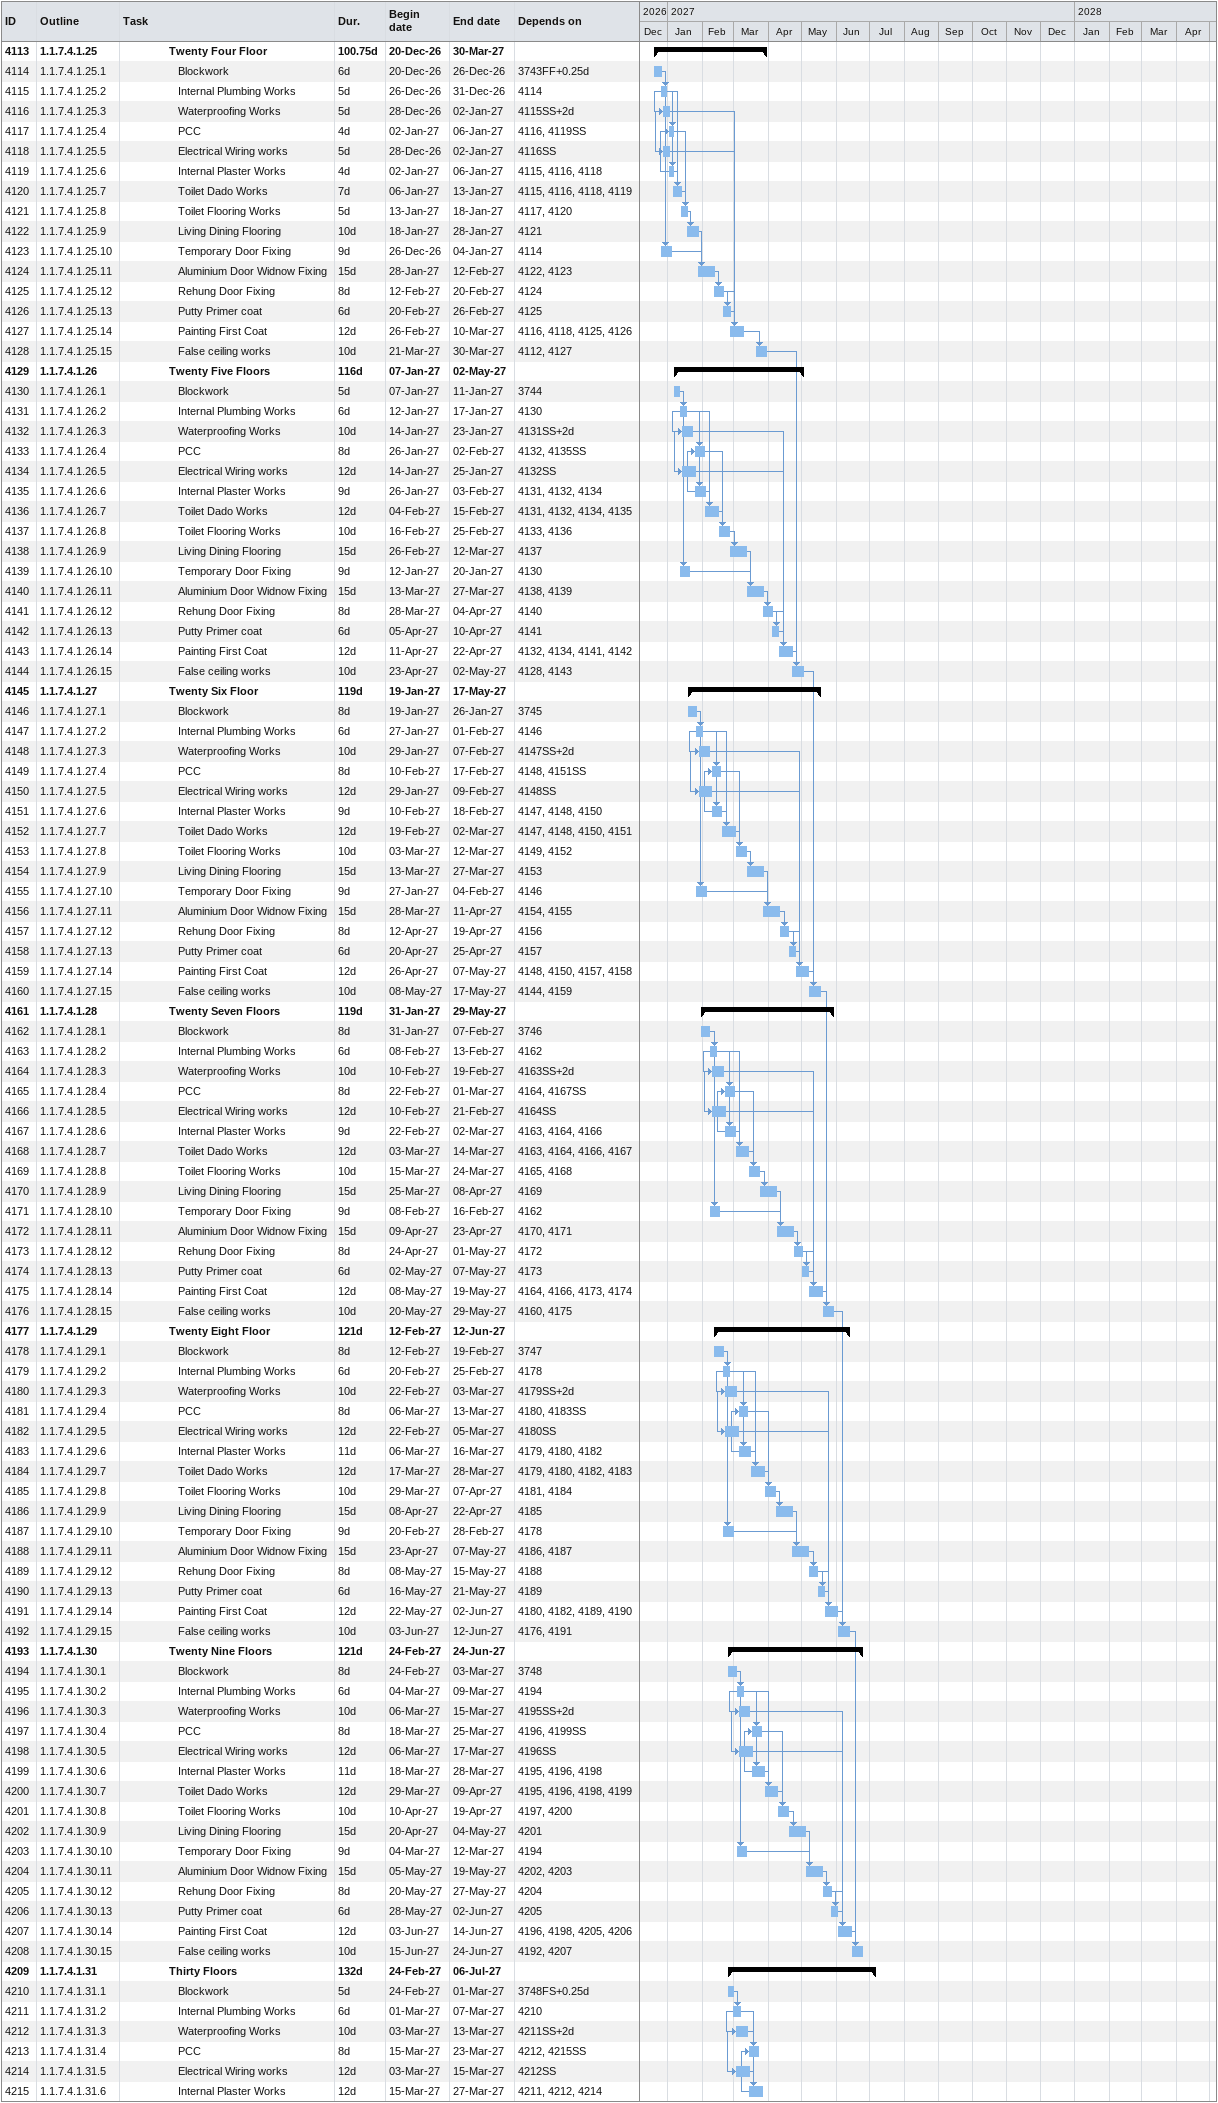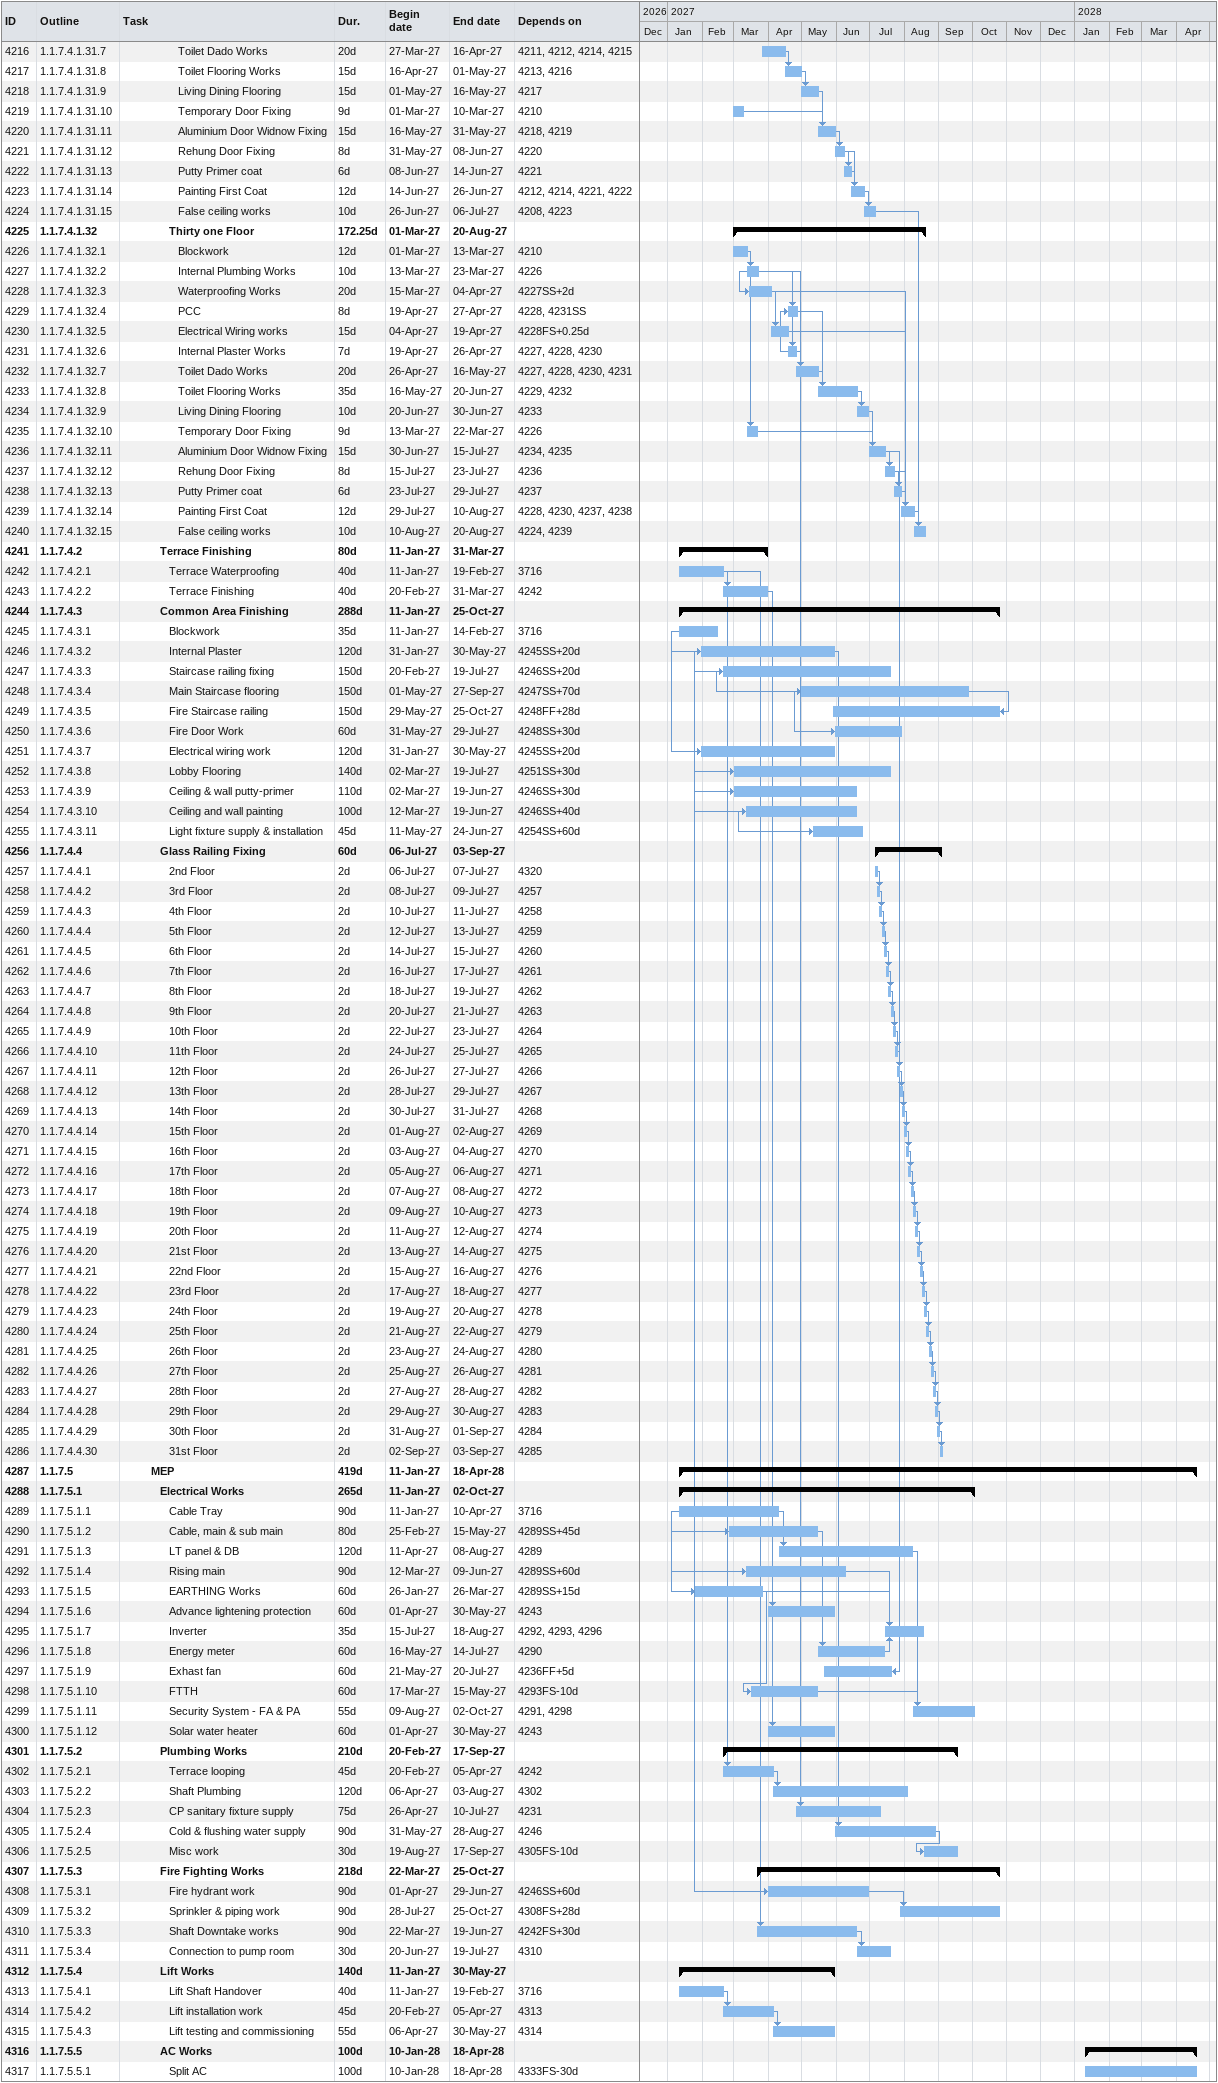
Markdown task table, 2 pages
| ID | WBS | Task | Duration | Start | Finish | Predecessors |
|---|---|---|---|---|---|---|
| 4113 | 1.1.7.4.1.25 | **Twenty Four Floor** | 100.75d | 2026-12-20 | 2027-03-30 |  |
| 4114 | 1.1.7.4.1.25.1 | Blockwork | 6d | 2026-12-20 | 2026-12-26 | 3743FF+0.25d |
| 4115 | 1.1.7.4.1.25.2 | Internal Plumbing Works | 5d | 2026-12-26 | 2026-12-31 | 4114 |
| 4116 | 1.1.7.4.1.25.3 | Waterproofing Works | 5d | 2026-12-28 | 2027-01-02 | 4115SS+2d |
| 4117 | 1.1.7.4.1.25.4 | PCC | 4d | 2027-01-02 | 2027-01-06 | 4116, 4119SS |
| 4118 | 1.1.7.4.1.25.5 | Electrical Wiring works | 5d | 2026-12-28 | 2027-01-02 | 4116SS |
| 4119 | 1.1.7.4.1.25.6 | Internal Plaster Works | 4d | 2027-01-02 | 2027-01-06 | 4115, 4116, 4118 |
| 4120 | 1.1.7.4.1.25.7 | Toilet Dado Works | 7d | 2027-01-06 | 2027-01-13 | 4115, 4116, 4118, 4119 |
| 4121 | 1.1.7.4.1.25.8 | Toilet Flooring Works | 5d | 2027-01-13 | 2027-01-18 | 4117, 4120 |
| 4122 | 1.1.7.4.1.25.9 | Living Dining Flooring | 10d | 2027-01-18 | 2027-01-28 | 4121 |
| 4123 | 1.1.7.4.1.25.10 | Temporary Door Fixing | 9d | 2026-12-26 | 2027-01-04 | 4114 |
| 4124 | 1.1.7.4.1.25.11 | Aluminium Door Widnow Fixing | 15d | 2027-01-28 | 2027-02-12 | 4122, 4123 |
| 4125 | 1.1.7.4.1.25.12 | Rehung Door Fixing | 8d | 2027-02-12 | 2027-02-20 | 4124 |
| 4126 | 1.1.7.4.1.25.13 | Putty Primer coat | 6d | 2027-02-20 | 2027-02-26 | 4125 |
| 4127 | 1.1.7.4.1.25.14 | Painting First Coat | 12d | 2027-02-26 | 2027-03-10 | 4116, 4118, 4125, 4126 |
| 4128 | 1.1.7.4.1.25.15 | False ceiling works | 10d | 2027-03-21 | 2027-03-30 | 4112, 4127 |
| 4129 | 1.1.7.4.1.26 | **Twenty Five Floors** | 116d | 2027-01-07 | 2027-05-02 |  |
| 4130 | 1.1.7.4.1.26.1 | Blockwork | 5d | 2027-01-07 | 2027-01-11 | 3744 |
| 4131 | 1.1.7.4.1.26.2 | Internal Plumbing Works | 6d | 2027-01-12 | 2027-01-17 | 4130 |
| 4132 | 1.1.7.4.1.26.3 | Waterproofing Works | 10d | 2027-01-14 | 2027-01-23 | 4131SS+2d |
| 4133 | 1.1.7.4.1.26.4 | PCC | 8d | 2027-01-26 | 2027-02-02 | 4132, 4135SS |
| 4134 | 1.1.7.4.1.26.5 | Electrical Wiring works | 12d | 2027-01-14 | 2027-01-25 | 4132SS |
| 4135 | 1.1.7.4.1.26.6 | Internal Plaster Works | 9d | 2027-01-26 | 2027-02-03 | 4131, 4132, 4134 |
| 4136 | 1.1.7.4.1.26.7 | Toilet Dado Works | 12d | 2027-02-04 | 2027-02-15 | 4131, 4132, 4134, 4135 |
| 4137 | 1.1.7.4.1.26.8 | Toilet Flooring Works | 10d | 2027-02-16 | 2027-02-25 | 4133, 4136 |
| 4138 | 1.1.7.4.1.26.9 | Living Dining Flooring | 15d | 2027-02-26 | 2027-03-12 | 4137 |
| 4139 | 1.1.7.4.1.26.10 | Temporary Door Fixing | 9d | 2027-01-12 | 2027-01-20 | 4130 |
| 4140 | 1.1.7.4.1.26.11 | Aluminium Door Widnow Fixing | 15d | 2027-03-13 | 2027-03-27 | 4138, 4139 |
| 4141 | 1.1.7.4.1.26.12 | Rehung Door Fixing | 8d | 2027-03-28 | 2027-04-04 | 4140 |
| 4142 | 1.1.7.4.1.26.13 | Putty Primer coat | 6d | 2027-04-05 | 2027-04-10 | 4141 |
| 4143 | 1.1.7.4.1.26.14 | Painting First Coat | 12d | 2027-04-11 | 2027-04-22 | 4132, 4134, 4141, 4142 |
| 4144 | 1.1.7.4.1.26.15 | False ceiling works | 10d | 2027-04-23 | 2027-05-02 | 4128, 4143 |
| 4145 | 1.1.7.4.1.27 | **Twenty Six Floor** | 119d | 2027-01-19 | 2027-05-17 |  |
| 4146 | 1.1.7.4.1.27.1 | Blockwork | 8d | 2027-01-19 | 2027-01-26 | 3745 |
| 4147 | 1.1.7.4.1.27.2 | Internal Plumbing Works | 6d | 2027-01-27 | 2027-02-01 | 4146 |
| 4148 | 1.1.7.4.1.27.3 | Waterproofing Works | 10d | 2027-01-29 | 2027-02-07 | 4147SS+2d |
| 4149 | 1.1.7.4.1.27.4 | PCC | 8d | 2027-02-10 | 2027-02-17 | 4148, 4151SS |
| 4150 | 1.1.7.4.1.27.5 | Electrical Wiring works | 12d | 2027-01-29 | 2027-02-09 | 4148SS |
| 4151 | 1.1.7.4.1.27.6 | Internal Plaster Works | 9d | 2027-02-10 | 2027-02-18 | 4147, 4148, 4150 |
| 4152 | 1.1.7.4.1.27.7 | Toilet Dado Works | 12d | 2027-02-19 | 2027-03-02 | 4147, 4148, 4150, 4151 |
| 4153 | 1.1.7.4.1.27.8 | Toilet Flooring Works | 10d | 2027-03-03 | 2027-03-12 | 4149, 4152 |
| 4154 | 1.1.7.4.1.27.9 | Living Dining Flooring | 15d | 2027-03-13 | 2027-03-27 | 4153 |
| 4155 | 1.1.7.4.1.27.10 | Temporary Door Fixing | 9d | 2027-01-27 | 2027-02-04 | 4146 |
| 4156 | 1.1.7.4.1.27.11 | Aluminium Door Widnow Fixing | 15d | 2027-03-28 | 2027-04-11 | 4154, 4155 |
| 4157 | 1.1.7.4.1.27.12 | Rehung Door Fixing | 8d | 2027-04-12 | 2027-04-19 | 4156 |
| 4158 | 1.1.7.4.1.27.13 | Putty Primer coat | 6d | 2027-04-20 | 2027-04-25 | 4157 |
| 4159 | 1.1.7.4.1.27.14 | Painting First Coat | 12d | 2027-04-26 | 2027-05-07 | 4148, 4150, 4157, 4158 |
| 4160 | 1.1.7.4.1.27.15 | False ceiling works | 10d | 2027-05-08 | 2027-05-17 | 4144, 4159 |
| 4161 | 1.1.7.4.1.28 | **Twenty Seven Floors** | 119d | 2027-01-31 | 2027-05-29 |  |
| 4162 | 1.1.7.4.1.28.1 | Blockwork | 8d | 2027-01-31 | 2027-02-07 | 3746 |
| 4163 | 1.1.7.4.1.28.2 | Internal Plumbing Works | 6d | 2027-02-08 | 2027-02-13 | 4162 |
| 4164 | 1.1.7.4.1.28.3 | Waterproofing Works | 10d | 2027-02-10 | 2027-02-19 | 4163SS+2d |
| 4165 | 1.1.7.4.1.28.4 | PCC | 8d | 2027-02-22 | 2027-03-01 | 4164, 4167SS |
| 4166 | 1.1.7.4.1.28.5 | Electrical Wiring works | 12d | 2027-02-10 | 2027-02-21 | 4164SS |
| 4167 | 1.1.7.4.1.28.6 | Internal Plaster Works | 9d | 2027-02-22 | 2027-03-02 | 4163, 4164, 4166 |
| 4168 | 1.1.7.4.1.28.7 | Toilet Dado Works | 12d | 2027-03-03 | 2027-03-14 | 4163, 4164, 4166, 4167 |
| 4169 | 1.1.7.4.1.28.8 | Toilet Flooring Works | 10d | 2027-03-15 | 2027-03-24 | 4165, 4168 |
| 4170 | 1.1.7.4.1.28.9 | Living Dining Flooring | 15d | 2027-03-25 | 2027-04-08 | 4169 |
| 4171 | 1.1.7.4.1.28.10 | Temporary Door Fixing | 9d | 2027-02-08 | 2027-02-16 | 4162 |
| 4172 | 1.1.7.4.1.28.11 | Aluminium Door Widnow Fixing | 15d | 2027-04-09 | 2027-04-23 | 4170, 4171 |
| 4173 | 1.1.7.4.1.28.12 | Rehung Door Fixing | 8d | 2027-04-24 | 2027-05-01 | 4172 |
| 4174 | 1.1.7.4.1.28.13 | Putty Primer coat | 6d | 2027-05-02 | 2027-05-07 | 4173 |
| 4175 | 1.1.7.4.1.28.14 | Painting First Coat | 12d | 2027-05-08 | 2027-05-19 | 4164, 4166, 4173, 4174 |
| 4176 | 1.1.7.4.1.28.15 | False ceiling works | 10d | 2027-05-20 | 2027-05-29 | 4160, 4175 |
| 4177 | 1.1.7.4.1.29 | **Twenty Eight Floor** | 121d | 2027-02-12 | 2027-06-12 |  |
| 4178 | 1.1.7.4.1.29.1 | Blockwork | 8d | 2027-02-12 | 2027-02-19 | 3747 |
| 4179 | 1.1.7.4.1.29.2 | Internal Plumbing Works | 6d | 2027-02-20 | 2027-02-25 | 4178 |
| 4180 | 1.1.7.4.1.29.3 | Waterproofing Works | 10d | 2027-02-22 | 2027-03-03 | 4179SS+2d |
| 4181 | 1.1.7.4.1.29.4 | PCC | 8d | 2027-03-06 | 2027-03-13 | 4180, 4183SS |
| 4182 | 1.1.7.4.1.29.5 | Electrical Wiring works | 12d | 2027-02-22 | 2027-03-05 | 4180SS |
| 4183 | 1.1.7.4.1.29.6 | Internal Plaster Works | 11d | 2027-03-06 | 2027-03-16 | 4179, 4180, 4182 |
| 4184 | 1.1.7.4.1.29.7 | Toilet Dado Works | 12d | 2027-03-17 | 2027-03-28 | 4179, 4180, 4182, 4183 |
| 4185 | 1.1.7.4.1.29.8 | Toilet Flooring Works | 10d | 2027-03-29 | 2027-04-07 | 4181, 4184 |
| 4186 | 1.1.7.4.1.29.9 | Living Dining Flooring | 15d | 2027-04-08 | 2027-04-22 | 4185 |
| 4187 | 1.1.7.4.1.29.10 | Temporary Door Fixing | 9d | 2027-02-20 | 2027-02-28 | 4178 |
| 4188 | 1.1.7.4.1.29.11 | Aluminium Door Widnow Fixing | 15d | 2027-04-23 | 2027-05-07 | 4186, 4187 |
| 4189 | 1.1.7.4.1.29.12 | Rehung Door Fixing | 8d | 2027-05-08 | 2027-05-15 | 4188 |
| 4190 | 1.1.7.4.1.29.13 | Putty Primer coat | 6d | 2027-05-16 | 2027-05-21 | 4189 |
| 4191 | 1.1.7.4.1.29.14 | Painting First Coat | 12d | 2027-05-22 | 2027-06-02 | 4180, 4182, 4189, 4190 |
| 4192 | 1.1.7.4.1.29.15 | False ceiling works | 10d | 2027-06-03 | 2027-06-12 | 4176, 4191 |
| 4193 | 1.1.7.4.1.30 | **Twenty Nine Floors** | 121d | 2027-02-24 | 2027-06-24 |  |
| 4194 | 1.1.7.4.1.30.1 | Blockwork | 8d | 2027-02-24 | 2027-03-03 | 3748 |
| 4195 | 1.1.7.4.1.30.2 | Internal Plumbing Works | 6d | 2027-03-04 | 2027-03-09 | 4194 |
| 4196 | 1.1.7.4.1.30.3 | Waterproofing Works | 10d | 2027-03-06 | 2027-03-15 | 4195SS+2d |
| 4197 | 1.1.7.4.1.30.4 | PCC | 8d | 2027-03-18 | 2027-03-25 | 4196, 4199SS |
| 4198 | 1.1.7.4.1.30.5 | Electrical Wiring works | 12d | 2027-03-06 | 2027-03-17 | 4196SS |
| 4199 | 1.1.7.4.1.30.6 | Internal Plaster Works | 11d | 2027-03-18 | 2027-03-28 | 4195, 4196, 4198 |
| 4200 | 1.1.7.4.1.30.7 | Toilet Dado Works | 12d | 2027-03-29 | 2027-04-09 | 4195, 4196, 4198, 4199 |
| 4201 | 1.1.7.4.1.30.8 | Toilet Flooring Works | 10d | 2027-04-10 | 2027-04-19 | 4197, 4200 |
| 4202 | 1.1.7.4.1.30.9 | Living Dining Flooring | 15d | 2027-04-20 | 2027-05-04 | 4201 |
| 4203 | 1.1.7.4.1.30.10 | Temporary Door Fixing | 9d | 2027-03-04 | 2027-03-12 | 4194 |
| 4204 | 1.1.7.4.1.30.11 | Aluminium Door Widnow Fixing | 15d | 2027-05-05 | 2027-05-19 | 4202, 4203 |
| 4205 | 1.1.7.4.1.30.12 | Rehung Door Fixing | 8d | 2027-05-20 | 2027-05-27 | 4204 |
| 4206 | 1.1.7.4.1.30.13 | Putty Primer coat | 6d | 2027-05-28 | 2027-06-02 | 4205 |
| 4207 | 1.1.7.4.1.30.14 | Painting First Coat | 12d | 2027-06-03 | 2027-06-14 | 4196, 4198, 4205, 4206 |
| 4208 | 1.1.7.4.1.30.15 | False ceiling works | 10d | 2027-06-15 | 2027-06-24 | 4192, 4207 |
| 4209 | 1.1.7.4.1.31 | **Thirty Floors** | 132d | 2027-02-24 | 2027-07-06 |  |
| 4210 | 1.1.7.4.1.31.1 | Blockwork | 5d | 2027-02-24 | 2027-03-01 | 3748FS+0.25d |
| 4211 | 1.1.7.4.1.31.2 | Internal Plumbing Works | 6d | 2027-03-01 | 2027-03-07 | 4210 |
| 4212 | 1.1.7.4.1.31.3 | Waterproofing Works | 10d | 2027-03-03 | 2027-03-13 | 4211SS+2d |
| 4213 | 1.1.7.4.1.31.4 | PCC | 8d | 2027-03-15 | 2027-03-23 | 4212, 4215SS |
| 4214 | 1.1.7.4.1.31.5 | Electrical Wiring works | 12d | 2027-03-03 | 2027-03-15 | 4212SS |
| 4215 | 1.1.7.4.1.31.6 | Internal Plaster Works | 12d | 2027-03-15 | 2027-03-27 | 4211, 4212, 4214 |
| 4216 | 1.1.7.4.1.31.7 | Toilet Dado Works | 20d | 2027-03-27 | 2027-04-16 | 4211, 4212, 4214, 4215 |
| 4217 | 1.1.7.4.1.31.8 | Toilet Flooring Works | 15d | 2027-04-16 | 2027-05-01 | 4213, 4216 |
| 4218 | 1.1.7.4.1.31.9 | Living Dining Flooring | 15d | 2027-05-01 | 2027-05-16 | 4217 |
| 4219 | 1.1.7.4.1.31.10 | Temporary Door Fixing | 9d | 2027-03-01 | 2027-03-10 | 4210 |
| 4220 | 1.1.7.4.1.31.11 | Aluminium Door Widnow Fixing | 15d | 2027-05-16 | 2027-05-31 | 4218, 4219 |
| 4221 | 1.1.7.4.1.31.12 | Rehung Door Fixing | 8d | 2027-05-31 | 2027-06-08 | 4220 |
| 4222 | 1.1.7.4.1.31.13 | Putty Primer coat | 6d | 2027-06-08 | 2027-06-14 | 4221 |
| 4223 | 1.1.7.4.1.31.14 | Painting First Coat | 12d | 2027-06-14 | 2027-06-26 | 4212, 4214, 4221, 4222 |
| 4224 | 1.1.7.4.1.31.15 | False ceiling works | 10d | 2027-06-26 | 2027-07-06 | 4208, 4223 |
| 4225 | 1.1.7.4.1.32 | **Thirty one Floor** | 172.25d | 2027-03-01 | 2027-08-20 |  |
| 4226 | 1.1.7.4.1.32.1 | Blockwork | 12d | 2027-03-01 | 2027-03-13 | 4210 |
| 4227 | 1.1.7.4.1.32.2 | Internal Plumbing Works | 10d | 2027-03-13 | 2027-03-23 | 4226 |
| 4228 | 1.1.7.4.1.32.3 | Waterproofing Works | 20d | 2027-03-15 | 2027-04-04 | 4227SS+2d |
| 4229 | 1.1.7.4.1.32.4 | PCC | 8d | 2027-04-19 | 2027-04-27 | 4228, 4231SS |
| 4230 | 1.1.7.4.1.32.5 | Electrical Wiring works | 15d | 2027-04-04 | 2027-04-19 | 4228FS+0.25d |
| 4231 | 1.1.7.4.1.32.6 | Internal Plaster Works | 7d | 2027-04-19 | 2027-04-26 | 4227, 4228, 4230 |
| 4232 | 1.1.7.4.1.32.7 | Toilet Dado Works | 20d | 2027-04-26 | 2027-05-16 | 4227, 4228, 4230, 4231 |
| 4233 | 1.1.7.4.1.32.8 | Toilet Flooring Works | 35d | 2027-05-16 | 2027-06-20 | 4229, 4232 |
| 4234 | 1.1.7.4.1.32.9 | Living Dining Flooring | 10d | 2027-06-20 | 2027-06-30 | 4233 |
| 4235 | 1.1.7.4.1.32.10 | Temporary Door Fixing | 9d | 2027-03-13 | 2027-03-22 | 4226 |
| 4236 | 1.1.7.4.1.32.11 | Aluminium Door Widnow Fixing | 15d | 2027-06-30 | 2027-07-15 | 4234, 4235 |
| 4237 | 1.1.7.4.1.32.12 | Rehung Door Fixing | 8d | 2027-07-15 | 2027-07-23 | 4236 |
| 4238 | 1.1.7.4.1.32.13 | Putty Primer coat | 6d | 2027-07-23 | 2027-07-29 | 4237 |
| 4239 | 1.1.7.4.1.32.14 | Painting First Coat | 12d | 2027-07-29 | 2027-08-10 | 4228, 4230, 4237, 4238 |
| 4240 | 1.1.7.4.1.32.15 | False ceiling works | 10d | 2027-08-10 | 2027-08-20 | 4224, 4239 |
| 4241 | 1.1.7.4.2 | **Terrace Finishing** | 80d | 2027-01-11 | 2027-03-31 |  |
| 4242 | 1.1.7.4.2.1 | Terrace Waterproofing | 40d | 2027-01-11 | 2027-02-19 | 3716 |
| 4243 | 1.1.7.4.2.2 | Terrace Finishing | 40d | 2027-02-20 | 2027-03-31 | 4242 |
| 4244 | 1.1.7.4.3 | **Common Area Finishing** | 288d | 2027-01-11 | 2027-10-25 |  |
| 4245 | 1.1.7.4.3.1 | Blockwork | 35d | 2027-01-11 | 2027-02-14 | 3716 |
| 4246 | 1.1.7.4.3.2 | Internal Plaster | 120d | 2027-01-31 | 2027-05-30 | 4245SS+20d |
| 4247 | 1.1.7.4.3.3 | Staircase railing fixing | 150d | 2027-02-20 | 2027-07-19 | 4246SS+20d |
| 4248 | 1.1.7.4.3.4 | Main Staircase flooring | 150d | 2027-05-01 | 2027-09-27 | 4247SS+70d |
| 4249 | 1.1.7.4.3.5 | Fire Staircase railing | 150d | 2027-05-29 | 2027-10-25 | 4248FF+28d |
| 4250 | 1.1.7.4.3.6 | Fire Door Work | 60d | 2027-05-31 | 2027-07-29 | 4248SS+30d |
| 4251 | 1.1.7.4.3.7 | Electrical wiring work | 120d | 2027-01-31 | 2027-05-30 | 4245SS+20d |
| 4252 | 1.1.7.4.3.8 | Lobby Flooring | 140d | 2027-03-02 | 2027-07-19 | 4251SS+30d |
| 4253 | 1.1.7.4.3.9 | Ceiling & wall putty-primer | 110d | 2027-03-02 | 2027-06-19 | 4246SS+30d |
| 4254 | 1.1.7.4.3.10 | Ceiling and wall painting | 100d | 2027-03-12 | 2027-06-19 | 4246SS+40d |
| 4255 | 1.1.7.4.3.11 | Light fixture supply & installation | 45d | 2027-05-11 | 2027-06-24 | 4254SS+60d |
| 4256 | 1.1.7.4.4 | **Glass Railing Fixing** | 60d | 2027-07-06 | 2027-09-03 |  |
| 4257 | 1.1.7.4.4.1 | 2nd Floor | 2d | 2027-07-06 | 2027-07-07 | 4320 |
| 4258 | 1.1.7.4.4.2 | 3rd Floor | 2d | 2027-07-08 | 2027-07-09 | 4257 |
| 4259 | 1.1.7.4.4.3 | 4th Floor | 2d | 2027-07-10 | 2027-07-11 | 4258 |
| 4260 | 1.1.7.4.4.4 | 5th Floor | 2d | 2027-07-12 | 2027-07-13 | 4259 |
| 4261 | 1.1.7.4.4.5 | 6th Floor | 2d | 2027-07-14 | 2027-07-15 | 4260 |
| 4262 | 1.1.7.4.4.6 | 7th Floor | 2d | 2027-07-16 | 2027-07-17 | 4261 |
| 4263 | 1.1.7.4.4.7 | 8th Floor | 2d | 2027-07-18 | 2027-07-19 | 4262 |
| 4264 | 1.1.7.4.4.8 | 9th Floor | 2d | 2027-07-20 | 2027-07-21 | 4263 |
| 4265 | 1.1.7.4.4.9 | 10th Floor | 2d | 2027-07-22 | 2027-07-23 | 4264 |
| 4266 | 1.1.7.4.4.10 | 11th Floor | 2d | 2027-07-24 | 2027-07-25 | 4265 |
| 4267 | 1.1.7.4.4.11 | 12th Floor | 2d | 2027-07-26 | 2027-07-27 | 4266 |
| 4268 | 1.1.7.4.4.12 | 13th Floor | 2d | 2027-07-28 | 2027-07-29 | 4267 |
| 4269 | 1.1.7.4.4.13 | 14th Floor | 2d | 2027-07-30 | 2027-07-31 | 4268 |
| 4270 | 1.1.7.4.4.14 | 15th Floor | 2d | 2027-08-01 | 2027-08-02 | 4269 |
| 4271 | 1.1.7.4.4.15 | 16th Floor | 2d | 2027-08-03 | 2027-08-04 | 4270 |
| 4272 | 1.1.7.4.4.16 | 17th Floor | 2d | 2027-08-05 | 2027-08-06 | 4271 |
| 4273 | 1.1.7.4.4.17 | 18th Floor | 2d | 2027-08-07 | 2027-08-08 | 4272 |
| 4274 | 1.1.7.4.4.18 | 19th Floor | 2d | 2027-08-09 | 2027-08-10 | 4273 |
| 4275 | 1.1.7.4.4.19 | 20th Floor | 2d | 2027-08-11 | 2027-08-12 | 4274 |
| 4276 | 1.1.7.4.4.20 | 21st Floor | 2d | 2027-08-13 | 2027-08-14 | 4275 |
| 4277 | 1.1.7.4.4.21 | 22nd Floor | 2d | 2027-08-15 | 2027-08-16 | 4276 |
| 4278 | 1.1.7.4.4.22 | 23rd Floor | 2d | 2027-08-17 | 2027-08-18 | 4277 |
| 4279 | 1.1.7.4.4.23 | 24th Floor | 2d | 2027-08-19 | 2027-08-20 | 4278 |
| 4280 | 1.1.7.4.4.24 | 25th Floor | 2d | 2027-08-21 | 2027-08-22 | 4279 |
| 4281 | 1.1.7.4.4.25 | 26th Floor | 2d | 2027-08-23 | 2027-08-24 | 4280 |
| 4282 | 1.1.7.4.4.26 | 27th Floor | 2d | 2027-08-25 | 2027-08-26 | 4281 |
| 4283 | 1.1.7.4.4.27 | 28th Floor | 2d | 2027-08-27 | 2027-08-28 | 4282 |
| 4284 | 1.1.7.4.4.28 | 29th Floor | 2d | 2027-08-29 | 2027-08-30 | 4283 |
| 4285 | 1.1.7.4.4.29 | 30th Floor | 2d | 2027-08-31 | 2027-09-01 | 4284 |
| 4286 | 1.1.7.4.4.30 | 31st Floor | 2d | 2027-09-02 | 2027-09-03 | 4285 |
| 4287 | 1.1.7.5 | **MEP** | 419d | 2027-01-11 | 2028-04-18 |  |
| 4288 | 1.1.7.5.1 | **Electrical Works** | 265d | 2027-01-11 | 2027-10-02 |  |
| 4289 | 1.1.7.5.1.1 | Cable Tray | 90d | 2027-01-11 | 2027-04-10 | 3716 |
| 4290 | 1.1.7.5.1.2 | Cable, main & sub main | 80d | 2027-02-25 | 2027-05-15 | 4289SS+45d |
| 4291 | 1.1.7.5.1.3 | LT panel & DB | 120d | 2027-04-11 | 2027-08-08 | 4289 |
| 4292 | 1.1.7.5.1.4 | Rising main | 90d | 2027-03-12 | 2027-06-09 | 4289SS+60d |
| 4293 | 1.1.7.5.1.5 | EARTHING Works | 60d | 2027-01-26 | 2027-03-26 | 4289SS+15d |
| 4294 | 1.1.7.5.1.6 | Advance lightening protection | 60d | 2027-04-01 | 2027-05-30 | 4243 |
| 4295 | 1.1.7.5.1.7 | Inverter | 35d | 2027-07-15 | 2027-08-18 | 4292, 4293, 4296 |
| 4296 | 1.1.7.5.1.8 | Energy meter | 60d | 2027-05-16 | 2027-07-14 | 4290 |
| 4297 | 1.1.7.5.1.9 | Exhast fan | 60d | 2027-05-21 | 2027-07-20 | 4236FF+5d |
| 4298 | 1.1.7.5.1.10 | FTTH | 60d | 2027-03-17 | 2027-05-15 | 4293FS-10d |
| 4299 | 1.1.7.5.1.11 | Security System - FA & PA | 55d | 2027-08-09 | 2027-10-02 | 4291, 4298 |
| 4300 | 1.1.7.5.1.12 | Solar water heater | 60d | 2027-04-01 | 2027-05-30 | 4243 |
| 4301 | 1.1.7.5.2 | **Plumbing Works** | 210d | 2027-02-20 | 2027-09-17 |  |
| 4302 | 1.1.7.5.2.1 | Terrace looping | 45d | 2027-02-20 | 2027-04-05 | 4242 |
| 4303 | 1.1.7.5.2.2 | Shaft Plumbing | 120d | 2027-04-06 | 2027-08-03 | 4302 |
| 4304 | 1.1.7.5.2.3 | CP sanitary fixture supply | 75d | 2027-04-26 | 2027-07-10 | 4231 |
| 4305 | 1.1.7.5.2.4 | Cold & flushing water supply | 90d | 2027-05-31 | 2027-08-28 | 4246 |
| 4306 | 1.1.7.5.2.5 | Misc work | 30d | 2027-08-19 | 2027-09-17 | 4305FS-10d |
| 4307 | 1.1.7.5.3 | **Fire Fighting Works** | 218d | 2027-03-22 | 2027-10-25 |  |
| 4308 | 1.1.7.5.3.1 | Fire hydrant work | 90d | 2027-04-01 | 2027-06-29 | 4246SS+60d |
| 4309 | 1.1.7.5.3.2 | Sprinkler & piping work | 90d | 2027-07-28 | 2027-10-25 | 4308FS+28d |
| 4310 | 1.1.7.5.3.3 | Shaft Downtake works | 90d | 2027-03-22 | 2027-06-19 | 4242FS+30d |
| 4311 | 1.1.7.5.3.4 | Connection to pump room | 30d | 2027-06-20 | 2027-07-19 | 4310 |
| 4312 | 1.1.7.5.4 | **Lift Works** | 140d | 2027-01-11 | 2027-05-30 |  |
| 4313 | 1.1.7.5.4.1 | Lift Shaft Handover | 40d | 2027-01-11 | 2027-02-19 | 3716 |
| 4314 | 1.1.7.5.4.2 | Lift installation work | 45d | 2027-02-20 | 2027-04-05 | 4313 |
| 4315 | 1.1.7.5.4.3 | Lift testing and commissioning | 55d | 2027-04-06 | 2027-05-30 | 4314 |
| 4316 | 1.1.7.5.5 | **AC Works** | 100d | 2028-01-10 | 2028-04-18 |  |
| 4317 | 1.1.7.5.5.1 | Split AC | 100d | 2028-01-10 | 2028-04-18 | 4333FS-30d |
